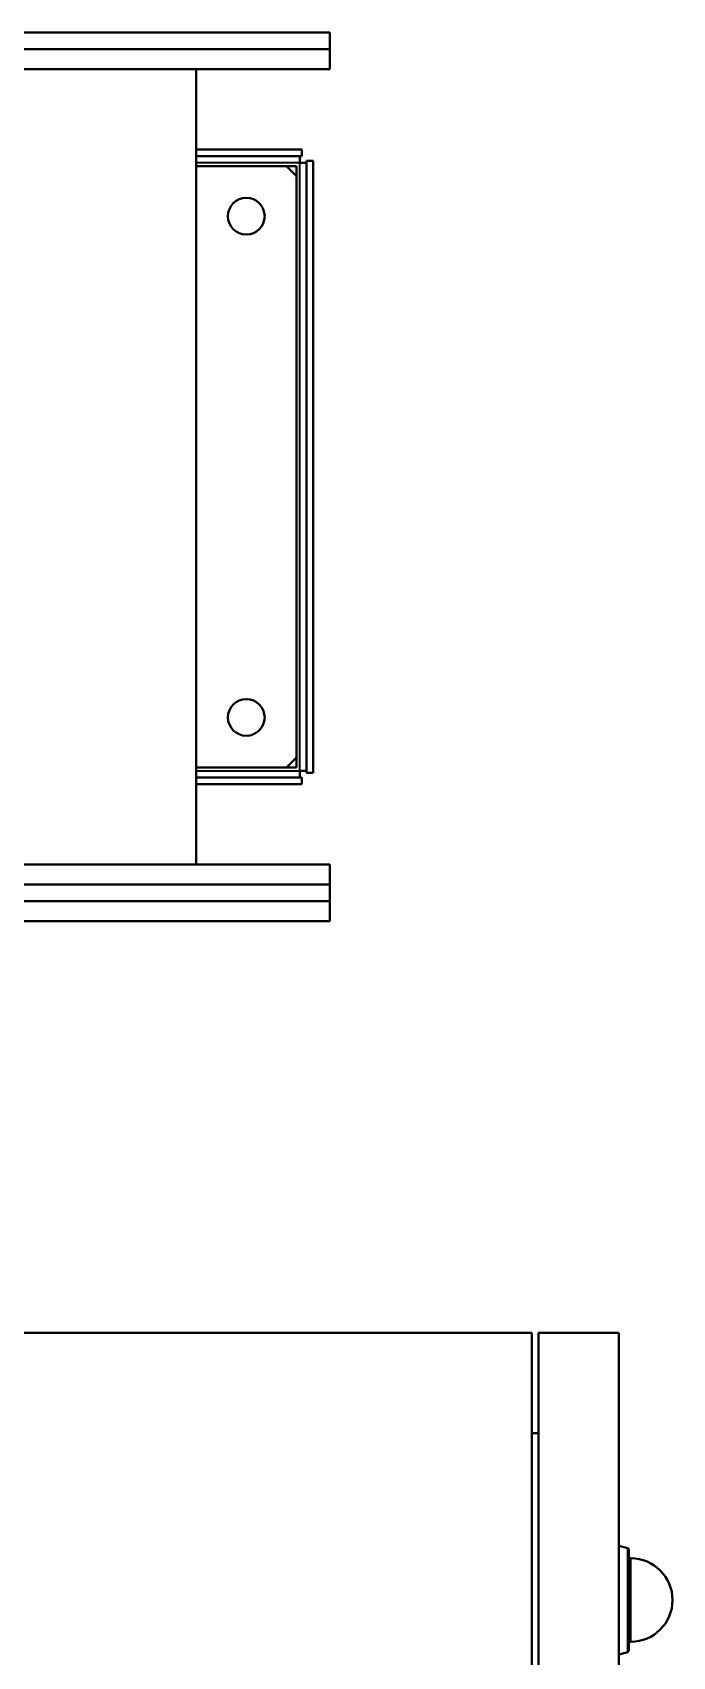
# Model space of a CAD drawing. Header units: millimetres. Extents: x 0 to 4205, y 0 to 2970.
# Drawn here: x 747 to 938.6, y 1304.9 to 1791 of the extents above; entities that cross this region are included whole.
import ezdxf

# ---------------------------------------------------------------- set-up
doc = ezdxf.new("R2010")
doc.units = ezdxf.units.MM
doc.header["$LTSCALE"] = 5
doc.layers.add('가시적인 것(ISO)', color=3, linetype='Continuous', lineweight=40)
doc.layers.add('가시적인 좁은 것(ISO)', color=3, linetype='Continuous', lineweight=35)

msp = doc.modelspace()

# ---------------------------------------------------------------- linework, layer by layer
at = {"layer": '가시적인 것(ISO)'}
for p, q in [((836.0004, 1791.0175), (391.0004, 1791.0175)), ((836.0004, 1786.0175), (836.0004, 1791.0175)), ((391.0004, 1786.0175), (836.0004, 1786.0175)), ((391.0004, 1786.0175), (836.0004, 1786.0175)), ((836.0004, 1786.0175), (836.0004, 1780.0175)), ((391.0004, 1780.0175), (836.0004, 1780.0175)), ((796.0004, 1721.0175), (796.0004, 1780.0175)), ((827.5862, 1756.0175), (796.0004, 1756.0175)), ((827.5862, 1754.0175), (827.5862, 1756.0175)), ((827.5862, 1754.0175), (796.0004, 1754.0175)), ((823.0004, 1751.0175), (796.0004, 1751.0175)), ((823.0004, 1751.0175), (826.0004, 1748.0175)), ((826.0004, 1751.0175), (823.0004, 1751.0175)), ((826.0004, 1748.0175), (826.0004, 1751.0175)), ((827.0004, 1752.0175), (827.0004, 1754.0175)), ((827.0004, 1752.0175), (829.0004, 1752.0175)), ((829.0004, 1569.4317), (829.0004, 1752.6033)), ((829.0004, 1752.6033), (831.0004, 1752.6033)), ((831.0004, 1569.4317), (831.0004, 1752.6033)), ((826.0004, 1574.0175), (826.0004, 1748.0175)), ((796.0004, 1601.0175), (796.0004, 1721.0175)), ((796.0004, 1542.0175), (796.0004, 1601.0175)), ((796.0004, 1571.0175), (823.0004, 1571.0175)), ((826.0004, 1574.0175), (823.0004, 1571.0175)), ((823.0004, 1571.0175), (826.0004, 1571.0175)), ((826.0004, 1571.0175), (826.0004, 1574.0175)), ((796.0004, 1568.0175), (827.5862, 1568.0175)), ((796.0004, 1566.0175), (827.5862, 1566.0175)), ((827.0004, 1570.0175), (829.0004, 1570.0175)), ((827.0004, 1570.0175), (827.0004, 1568.0175)), ((827.5862, 1568.0175), (827.5862, 1566.0175)), ((829.0004, 1569.4317), (831.0004, 1569.4317)), ((836.0004, 1542.0175), (391.0004, 1542.0175)), ((836.0004, 1536.0175), (836.0004, 1542.0175)), ((836.0004, 1536.0175), (391.0004, 1536.0175)), ((836.0004, 1536.0175), (391.0004, 1536.0175)), ((836.0004, 1531.0175), (836.0004, 1536.0175)), ((391.0004, 1531.0175), (836.0004, 1531.0175)), ((391.0004, 1531.0175), (836.0004, 1531.0175)), ((836.0004, 1531.0175), (836.0004, 1525.0175)), ((391.0004, 1525.0175), (836.0004, 1525.0175)), ((703.5004, 1401.8175), (896.5004, 1401.8175)), ((896.5004, 1401.8175), (896.5004, 1297.8175)), ((898.5004, 1297.8175), (898.5004, 1401.8175)), ((898.5004, 1401.8175), (922.5004, 1401.8175)), ((922.5004, 1297.8175), (922.5004, 1401.8175)), ((896.5004, 1371.8175), (898.5004, 1371.8175)), ((925.2114, 1337.3978), (922.5004, 1338.0709)), ((925.2114, 1306.2372), (925.2114, 1337.3978)), ((925.5004, 1337.0175), (925.2114, 1337.3978)), ((925.5004, 1306.6175), (925.5004, 1337.0175)), ((925.5004, 1334.3175), (926.1004, 1334.3175)), ((925.5004, 1309.3175), (926.1004, 1309.3175)), ((925.2114, 1306.2372), (922.5004, 1305.5641)), ((925.5004, 1306.6175), (925.2114, 1306.2372))]:
    msp.add_line(p, q, dxfattribs=at)
for centre in [(811.0004, 1736.0175), (811.0004, 1586.0175)]:
    msp.add_circle(centre, 5.5, dxfattribs=at)
msp.add_arc((926.1004, 1321.8175), 12.5, 270, 90, dxfattribs=at)
at = {"layer": '가시적인 좁은 것(ISO)'}
for p, q in [((827.0004, 1752.0175), (796.0004, 1752.0175)), ((827.0004, 1570.0175), (827.0004, 1752.0175)), ((796.0004, 1570.0175), (827.0004, 1570.0175)), ((926.1004, 1309.3175), (926.1004, 1334.3175))]:
    msp.add_line(p, q, dxfattribs=at)

doc.saveas('drawing.dxf')
